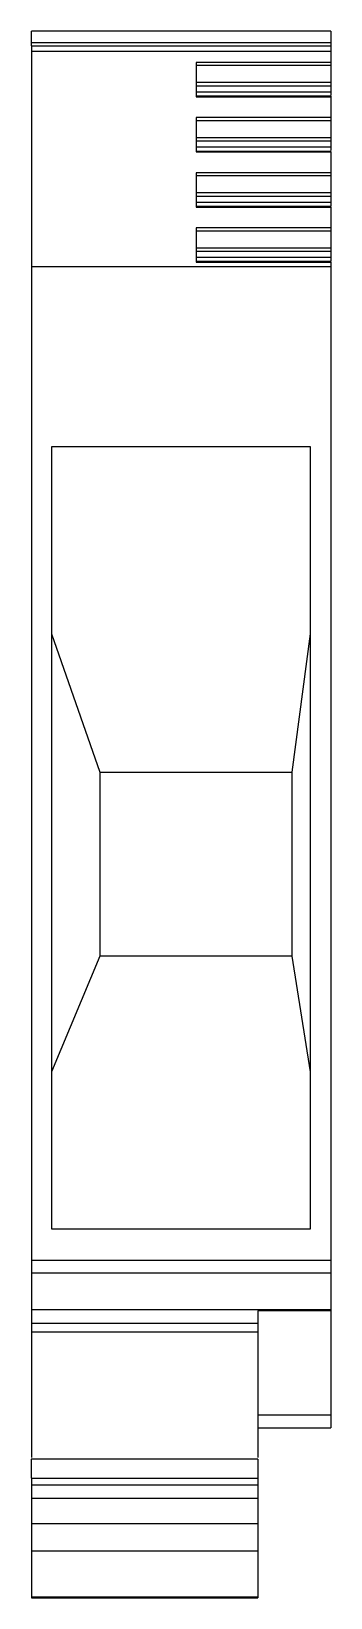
# Model space of a CAD drawing. Header units: millimetres. Extents: x 0 to 11.9, y 0 to 62.2.
import ezdxf

# ---------------------------------------------------------------- set-up
doc = ezdxf.new("R2010")
doc.units = ezdxf.units.MM

msp = doc.modelspace()

# ---------------------------------------------------------------- linework, layer by layer
at = {"color": 7, "linetype": 'Continuous', "lineweight": 25}
for p, q in [((11.9, 62.25), (0, 62.25)), ((0, 61.793), (0, 62.25)), ((11.9, 61.793), (0, 61.793)), ((0, 61.672), (0, 5.565)), ((0, 61.672), (11.9, 61.672)), ((11.9, 62.25), (11.9, 61.793)), ((11.9, 61.672), (11.9, 59.703)), ((0, 61.459), (11.9, 61.459)), ((11.9, 61.006), (6.55, 61.006)), ((6.55, 61.006), (6.55, 59.651)), ((6.55, 60.899), (11.9, 60.899)), ((11.9, 60.214), (6.55, 60.214)), ((11.9, 60.072), (6.55, 60.072)), ((11.9, 59.834), (6.55, 59.834)), ((11.9, 59.672), (6.55, 59.672)), ((6.55, 59.651), (11.9, 59.651)), ((11.9, 59.672), (11.9, 57.511)), ((11.9, 58.821), (6.55, 58.821)), ((6.55, 58.821), (6.55, 57.459)), ((6.55, 58.706), (11.9, 58.706)), ((11.9, 58.022), (6.55, 58.022)), ((11.9, 57.88), (6.55, 57.88)), ((11.9, 57.642), (6.55, 57.642)), ((11.9, 57.48), (6.55, 57.48)), ((6.55, 57.459), (11.9, 57.459)), ((11.9, 57.48), (11.9, 55.319)), ((11.9, 56.628), (6.55, 56.628)), ((6.55, 56.628), (6.55, 55.267)), ((6.55, 56.514), (11.9, 56.514)), ((11.9, 55.83), (6.55, 55.83)), ((11.9, 55.688), (6.55, 55.688)), ((11.9, 55.45), (6.55, 55.45)), ((11.9, 55.288), (6.55, 55.288)), ((6.55, 55.267), (11.9, 55.267)), ((11.9, 55.288), (11.9, 53.127)), ((11.9, 54.435), (6.55, 54.435)), ((6.55, 54.435), (6.55, 53.075)), ((6.55, 54.322), (11.9, 54.322)), ((11.9, 53.638), (6.55, 53.638)), ((11.9, 53.496), (6.55, 53.496)), ((11.9, 53.257), (6.55, 53.257)), ((11.9, 53.096), (6.55, 53.096)), ((6.55, 53.075), (11.9, 53.075)), ((11.9, 53.096), (11.9, 6.75)), ((0, 52.9), (11.9, 52.9)), ((11.1, 45.735), (0.8, 45.735)), ((0.8, 45.735), (0.8, 14.663)), ((11.1, 14.663), (11.1, 45.735)), ((0.8, 38.3), (2.716, 32.806)), ((10.37, 32.806), (11.1, 38.3)), ((2.716, 32.806), (10.37, 32.806)), ((2.716, 32.806), (2.716, 25.5)), ((10.37, 25.5), (10.37, 32.806)), ((2.716, 25.5), (0.8, 20.895)), ((10.37, 25.5), (2.716, 25.5)), ((11.1, 20.895), (10.37, 25.5)), ((0.8, 14.663), (11.1, 14.663)), ((11.9, 13.395), (0, 13.395)), ((11.9, 12.9), (0, 12.9)), ((0, 11.448), (11.9, 11.448)), ((9, 11.4), (9, 5.565)), ((11.9, 11.4), (9, 11.4)), ((9, 10.9), (0, 10.9)), ((0, 10.563), (9, 10.563)), ((9, 6.75), (11.9, 6.75)), ((9.002, 5.5), (-0.002, 5.5)), ((0, 4.75), (0, 0)), ((0, 4.75), (9, 4.75)), ((9, 4.472), (0, 4.472)), ((9, 4.75), (9, 0)), ((0, 3.95), (9, 3.95)), ((9, 2.94), (0, 2.94)), ((0, 1.857), (9, 1.857)), ((9.001, 1.5), (9, 1.5)), ((9, 0.024), (0, 0.024)), ((0, 0), (9, 0))]:
    msp.add_line(p, q, dxfattribs=at)
at = {"color": 8, "linetype": 'Continuous', "lineweight": 25}
msp.add_line((11.9, 7.25), (9, 7.25), dxfattribs=at)
at = {"color": 7, "linetype": 'Continuous', "lineweight": 25}
for points in [[(0, 61.672), (0, 61.705), (0, 61.747), (0, 61.793)], [(11.9, 61.793), (11.9, 61.747), (11.9, 61.705), (11.9, 61.672)]]:
    msp.add_open_spline(points, degree=3, dxfattribs=at)
for points in [[(0, 4.75), (0, 4.946), (0, 5.141), (0, 5.419), (0, 5.5), (0, 5.5)], [(9, 5.5), (9, 5.5), (9, 5.419), (9, 5.141), (9, 4.946), (9, 4.75)]]:
    msp.add_open_spline(points, degree=3, knots=[0, 0, 0, 0, 0.5, 0.5, 1, 1, 1, 1], dxfattribs=at)

doc.saveas('drawing.dxf')
